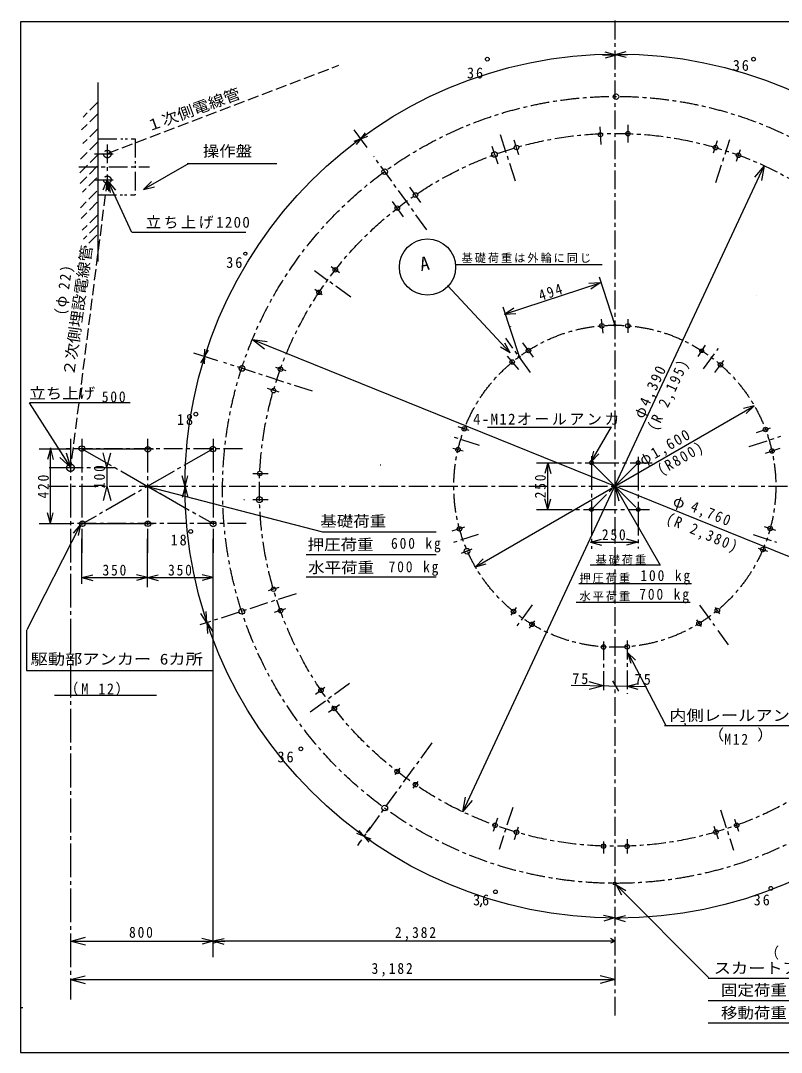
# Model space of a CAD drawing. Units: millimetres, scale not verified. Extents: x -3950 to 3950, y -2759 to 2747.
# Drawn here: x -3950 to 111, y -2759 to 2747 of the extents above; entities that cross this region are included whole.
import ezdxf
from ezdxf.enums import TextEntityAlignment as Align

# ---------------------------------------------------------------- set-up
doc = ezdxf.new("R2010")
doc.units = ezdxf.units.MM
doc.header["$LTSCALE"] = 20
doc.header["$PDMODE"] = 32
doc.header["$PDSIZE"] = 10
for name, pattern in [('CHAIN1', [8, 5, -1, 1, -1]), ('CHAIN2', [12, 9, -1, 1, -1]), ('DASHED3', [4, 3, -1]), ('DOUBLE_CHAIN1', [8.8, 5, -1, 0.6, -0.6, 0.6, -1])]:
    doc.linetypes.add(name, pattern=pattern)
doc.layers.add('0-0', color=7, linetype='Continuous')
doc.styles.add('ＭＳ ゴシック', font='')
doc.styles.get('ＭＳ ゴシック').set_extended_font_data('MS Gothic')

msp = doc.modelspace()

# ---------------------------------------------------------------- linework, layer by layer
at = {"layer": '0-0', "linetype": 'CHAIN1'}
for p, q in [((-778.12, 2746.88), (-778.12, 256.83)), ((-1307.75, 1889.91), (-1391.99, 2149.17)), ((-858.25, 2180.5), (-853.35, 2085.2)), ((-708.12, 2190.92), (-708.12, 2096.55)), ((-1290.62, 2031.35), (-1315.79, 2108.8)), ((-250.35, 2041.12), (-229.04, 2106.69)), ((-238.82, 1882.43), (-163.87, 2113.1)), ((-3488.29, 2085.46), (-3488.29, 1843.39)), ((-1434.24, 2076.17), (-1403.04, 1982.74)), ((-127.77, 1997.67), (-107.7, 2059.44)), ((-3555.41, 2036.74), (-3434.37, 2036.74)), ((-1780.73, 1630.44), (-2065, 2021.7)), ((-3639.39, 1966.74), (-3262.58, 1966.74)), ((-3556.8, 1896.74), (-3441.33, 1896.74)), ((-1812.99, 1776.92), (-1874.22, 1861.19)), ((-1905.48, 1700.06), (-1967.58, 1785.53)), ((-2248.57, 1401.48), (-2292.24, 1433.21)), ((-2186.96, 1270.19), (-2380.6, 1410.88)), ((-2379.27, 1312.99), (-2340.41, 1284.76)), ((-1332.29, 1115.29), (-1333.35, 1116.75)), ((-851.32, 1153.73), (-842.17, 1079.17)), ((-708.12, 1152.89), (-708.12, 1080.34)), ((-1227.93, 869.57), (-1360.33, 1051.81)), ((-1212.2, 950), (-1268.84, 1027.95)), ((-296.01, 1014.05), (-335.35, 954.63)), ((-304.01, 888.45), (-224.94, 997.28)), ((-1352.81, 955.42), (-1291.41, 885.47)), ((-2392.17, 768.63), (-2864.96, 922.25)), ((-2532.4, 877.28), (-2587.39, 895.15)), ((-244.46, 868.33), (-196.85, 933.86)), ((-2570.35, 763.44), (-2632.2, 783.53)), ((-1556.12, 560.07), (-1613.49, 578.71)), ((-22.49, 549.13), (52.92, 573.63)), ((-1500.36, 478.87), (-1652.56, 528.32)), ((-60.67, 473.63), (108.43, 528.58)), ((-2766.27, 462.5), (-3709.68, 462.5)), ((-1642.91, 465.48), (-1588.42, 450.33)), ((25.88, 438.67), (104.82, 464.32)), ((-2710.23, 330.66), (-2629.04, 330.66)), ((-3796.88, 262.5), (1640.09, 262.5)), ((-778.12, 256.83), (-778.12, -2582.49)), ((-771.76, 241.77), (-772.28, 241.35)), ((-764.04, 238.34), (-764.55, 238.53)), ((-2758.52, 191.35), (-2754.41, 191.47)), ((-2710.23, 190.66), (-2629.04, 190.66)), ((-2746.14, 62.5), (-3686.38, 62.5)), ((-1506.75, 4.68), (-1658.04, -44.47)), ((-1581.27, 43.56), (-1648.62, 21.67)), ((-39.05, 3.74), (85.6, -36.76)), ((19.36, 47.85), (80.24, 28.07)), ((-1595.73, -95.36), (-1539.85, -71.39)), ((-13.47, -67.66), (37.15, -84.11)), ((-2479.86, -311.5), (-2993.57, -478.42)), ((-2571.92, -278.33), (-2629.4, -297)), ((-1303.78, -385.27), (-1333.47, -426.14)), ((-1219.79, -371.74), (-1300.65, -483.04)), ((-325.79, -372.63), (-246.03, -482.41)), ((-242.61, -385.04), (-218.28, -418.52)), ((-2535.95, -392.81), (-2595.92, -412.3)), ((-1206.67, -455.77), (-1234.93, -494.66)), ((-342.8, -451.3), (-316.89, -486.96)), ((-227.78, -507.53), (-172.04, -584.25)), ((-838.12, -565.81), (-838.12, -831.66)), ((-712.83, -561.82), (-712.83, -846.05)), ((-2193.55, -790.3), (-2414.17, -950.6)), ((-2325.26, -811.84), (-2376.71, -849.21)), ((-2247.92, -903.97), (-2305.73, -945.97)), ((-1754.56, -1107.79), (-2145.45, -1645.81)), ((-1926.08, -1241.79), (-1951.56, -1276.86)), ((-1830, -1313.7), (-1856.27, -1349.86)), ((-1322.88, -1452.06), (-1395.77, -1676.4)), ((-214.3, -1465.01), (-144.4, -1680.12)), ((-1404.58, -1509.34), (-1427.5, -1579.87)), ((-138.97, -1514.68), (-117.91, -1579.48)), ((-1294.01, -1557.37), (-1316.09, -1625.34)), ((-249.11, -1552.04), (-227.01, -1620.06)), ((-838.12, -1633.6), (-838.12, -1698.49)), ((-712.83, -1621.04), (-712.83, -1698.49))]:
    msp.add_line(p, q, dxfattribs=at)
at = {"layer": '0-0'}
for p, q in [((-770.89, 2562.81), (-843.64, 2562.81)), ((-770.89, 2562.81), (-828.84, 2578.34)), ((-770.89, 2562.81), (-828.84, 2547.28)), ((-774.93, 2566.85), (-716.97, 2582.38)), ((-774.93, 2566.85), (-710.25, 2566.85)), ((-774.93, 2566.85), (-716.97, 2551.32)), ((-3538.29, 2417.07), (-3538.29, 1461.27)), ((-3060.39, 1985.12), (-2582.49, 1985.12)), ((-1588.62, -1476.21), (19.44, 1972.29)), ((19.44, 1972.29), (-31.98, 1911.01)), ((19.44, 1972.29), (5.55, 1893.51)), ((-3482.05, 1887.99), (-3357.61, 1618.35)), ((-3482.05, 1887.99), (-3443.67, 1841.88)), ((-3482.05, 1887.99), (-3471.87, 1828.86)), ((-3293.66, 1845.14), (-3235.71, 1860.67)), ((-3354.49, 1617.51), (-2747.92, 1617.51)), ((-1629.14, 1445.36), (-845.98, 1445.36)), ((-862.18, 1379.62), (-778.12, 1120.91)), ((-1337.25, 973.23), (-1671.51, 1332.51)), ((-856.07, 1346.87), (-915.99, 1343.73)), ((-1375.45, 1220.12), (-1289.26, 954.84)), ((-1367.21, 1180.79), (-1316.89, 1213.47)), ((-1367.21, 1180.79), (-1307.29, 1183.93)), ((-778.47, 1121.22), (-779.8, 1126.18)), ((-2712.8, 1044.31), (-2633.39, 1034.56)), ((-2712.8, 1044.31), (-2648.91, 996.17)), ((-1337.25, 973.23), (-1388.09, 1005.09)), ((-1337.25, 973.23), (-1365.35, 1026.24)), ((-1288.73, 953.24), (-1289.5, 956.11)), ((-3681.84, 361.37), (-3902.92, 707.66)), ((-3365.35, 707.66), (-3902.92, 707.66)), ((-1522.36, -167.75), (-33.66, 691.75)), ((-33.66, 691.75), (-91.62, 676.22)), ((-33.66, 691.75), (-76.09, 649.32)), ((-3052.55, 620.01), (-3051.21, 621.59)), ((-796.58, 575.43), (-1458.39, 575.43)), ((-904.92, 391.73), (-796.35, 579.78)), ((-3851.21, 462.5), (-3684.44, 462.5)), ((-3791.21, 462.5), (-3806.74, 404.54)), ((-3791.21, 462.5), (-3806.74, 404.54)), ((-3791.21, 467.18), (-3791.21, 462.5)), ((-3791.21, 62.5), (-3791.21, 465.31)), ((-3791.21, 462.5), (-3775.68, 404.54)), ((-3791.21, 462.5), (-3775.68, 404.54)), ((-3615.38, 462.5), (-3260.39, 462.5)), ((-904.92, 391.73), (-889.39, 449.69)), ((-3681.84, 361.37), (-3740.88, 415.36)), ((-3681.84, 361.37), (-3705.97, 437.64)), ((-3489.56, 362.5), (-3510.26, 439.77)), ((-3489.56, 362.5), (-3468.85, 439.77)), ((-1195.95, 387.5), (-1083.54, 387.5)), ((-1135.95, 387.5), (-1151.48, 329.54)), ((-1135.95, 137.5), (-1135.95, 387.5)), ((-1135.95, 387.5), (-1120.42, 329.54)), ((-904.92, 391.73), (-862.49, 434.16)), ((-3489.56, 362.5), (-3489.56, 262.5)), ((-3072.4, 260.25), (-3087.93, 318.2)), ((-3072.4, 260.25), (-3056.87, 318.2)), ((-3072.4, 260.25), (-3072.4, 298.15)), ((-3489.56, 262.5), (-3510.26, 185.23)), ((-3489.56, 262.5), (-3468.85, 185.23)), ((-3273, 260.9), (-3244.04, 263.01)), ((-3273, 260.9), (-3193.01, 261.54)), ((-3273, 260.9), (-3203.4, 221.45)), ((-3072.4, 260.25), (-3087.93, 202.29)), ((-3072.4, 260.25), (-3072.4, 225.25)), ((-3072.4, 260.25), (-3056.87, 202.29)), ((-778.12, 261.91), (-721.56, 205.34)), ((-778.12, 261.91), (-757.42, 184.64)), ((-778.12, 261.91), (-535.07, -159.08)), ((-1135.95, 137.5), (-1151.48, 195.46)), ((-1135.95, 137.5), (-1120.42, 195.46)), ((-3791.21, 62.5), (-3806.74, 120.46)), ((-3791.21, 62.5), (-3775.68, 120.46)), ((-1195.95, 137.5), (-1083.54, 137.5)), ((-3630.07, 56.93), (-3916.7, -505.08)), ((-3851.21, 62.5), (-3684.44, 62.5)), ((-3630.07, 56.93), (-3670.24, 12.36)), ((-3630.07, 56.93), (-3642.57, -1.75)), ((-3615.38, 62.5), (-3260.39, 62.5)), ((-3623, -259.51), (-3623, -18.53)), ((-3273, -276.49), (-3273, -18.53)), ((-2923, -2251.64), (-2923, -18.53)), ((-907.07, -36.77), (-849.12, -21.24)), ((-907.07, -36.77), (-657.07, -36.77)), ((-907.07, -36.77), (-849.12, -52.3)), ((-657.07, -36.77), (-715.03, -21.24)), ((-657.07, -36.77), (-715.03, -52.3)), ((-2426.46, -101.48), (-1731.86, -101.48)), ((-1522.36, -167.75), (-1479.93, -125.33)), ((-1522.36, -167.75), (-1464.41, -152.22)), ((-535.07, -159.08), (-909.88, -159.08)), ((-3623, -225.48), (-3565.05, -209.95)), ((-3273, -225.48), (-3330.96, -209.95)), ((-3273, -225.48), (-3215.05, -209.95)), ((-2923, -225.48), (-2980.96, -209.95)), ((-3623, -225.48), (-3273, -225.48)), ((-3623, -225.48), (-3565.05, -241.01)), ((-3273, -225.48), (-3330.96, -241.01)), ((-3273, -225.48), (-2923, -225.48)), ((-3273, -225.48), (-3215.05, -241.01)), ((-2923, -225.48), (-2980.96, -241.01)), ((-2923, -225.48), (-2920.59, -225.48)), ((-2426.46, -221.48), (-1731.86, -221.48)), ((-369.25, -259.08), (-970.71, -259.08)), ((-375.34, -359.08), (-984.93, -359.08)), ((-2955.42, -466.84), (-2988.47, -416.77)), ((-2955.42, -466.84), (-2959.01, -406.95)), ((-2955.42, -463.84), (-2947.9, -487.87)), ((-2955.42, -463.84), (-2923.31, -514.52)), ((-2955.42, -463.84), (-2952.95, -523.79)), ((-3918.75, -506.25), (-3918.75, -721.88)), ((-710.15, -624.77), (-666.83, -666.27)), ((-710.15, -624.77), (-693.38, -682.38)), ((-707.06, -629.57), (-506.15, -1015.08)), ((-3918.75, -721.88), (-2925, -721.88)), ((-1010.8, -800.22), (-609.73, -806.06)), ((-838.04, -802.71), (-915.32, -782.01)), ((-838.04, -802.71), (-915.32, -823.42)), ((-838.04, -802.71), (-839.19, -802.71)), ((-790.27, -777), (-758.29, -832.38)), ((-712.82, -805.45), (-654.8, -790.17)), ((-712.82, -805.45), (-673.42, -805.62)), ((-712.82, -805.45), (-654.93, -821.23)), ((-3768.75, -853.12), (-3225, -853.12)), ((-512.31, -1015.07), (404.88, -1015.07)), ((-1588.62, -1476.21), (-1574.73, -1397.42)), ((-1588.62, -1476.21), (-1537.2, -1414.93)), ((-771.48, -1865.92), (-278.07, -2359.32)), ((-771.48, -1865.92), (-719.52, -1895.92)), ((-771.48, -1865.92), (-741.48, -1917.88)), ((-779.25, -2041.85), (-837.82, -2028.85)), ((-779.25, -2042.92), (-720.77, -2029.46)), ((-779.25, -2041.85), (-836.47, -2059.88)), ((-779.25, -2041.85), (-803.84, -2042.92)), ((-779.25, -2042.92), (-749.31, -2043.98)), ((-779.25, -2042.92), (-721.88, -2060.5)), ((-3680.18, -2165.62), (-3602.91, -2144.92)), ((-3680.18, -2165.62), (-3602.91, -2186.33)), ((-2924.18, -2165.33), (-2984.9, -2167.17)), ((-2924.18, -2165.33), (-2982.58, -2151.56)), ((-2924.18, -2165.33), (-2981.64, -2182.61)), ((-2922.34, -2163.49), (-2863.57, -2151.39)), ((-2922.34, -2163.49), (-2859.77, -2167.17)), ((-2922.34, -2163.49), (-2865.39, -2182.39)), ((-3683, -2370.89), (-3605.73, -2350.19)), ((-778.12, -2370.89), (-855.4, -2350.19)), ((-279.68, -2362.5), (870.6, -2362.5)), ((-3683, -2370.89), (-778.12, -2370.89)), ((-3683, -2370.89), (-3605.73, -2391.6)), ((-778.12, -2370.89), (-855.4, -2391.6)), ((-3950, -2519.38), (-3937.5, -2519.38)), ((-279.68, -2482.5), (870.6, -2482.5)), ((-279.68, -2602.5), (870.6, -2602.5))]:
    msp.add_line(p, q, dxfattribs=at)
at = {"layer": '0-0', "linetype": 'DASHED3'}
for p, q in [((-3483.15, 2040.26), (-2251.64, 2508.97)), ((-3538.38, 2312.1), (-3616.28, 2232.02)), ((-3538.38, 2249.34), (-3624.19, 2163.52)), ((-3538.38, 2169.27), (-3617.37, 2090.27)), ((-3538.38, 2100.01), (-3630.41, 2007.98)), ((-3536.21, 2032.93), (-3633.81, 1935.33)), ((-3540.54, 1970.17), (-3632.57, 1878.14)), ((-3488.29, 1896.74), (-3682.72, 371.2)), ((-3542.71, 1907.41), (-3619.54, 1830.58)), ((-3488.29, 1896.74), (-3518.6, 1822.7)), ((-3488.29, 1896.74), (-3477.52, 1817.47)), ((-3542.71, 1835.99), (-3630.36, 1748.34)), ((-3540.54, 1777.56), (-3627.35, 1690.76)), ((-3538.38, 1710.48), (-3621.07, 1627.79)), ((-3540.54, 1654.21), (-3614.63, 1580.12)), ((-3542.71, 1602.27), (-3603.34, 1541.64))]:
    msp.add_line(p, q, dxfattribs=at)
at = {"layer": '0-0', "color": 4}
for p, q in [((-2100.44, 2070.11), (-2169.61, 2164.58)), ((-2100.44, 2070.11), (-2169.61, 2164.58)), ((-2134.17, 2116.17), (-2171.46, 2101.7)), ((-2134.17, 2116.17), (-2159.23, 2085)), ((-2134.17, 2116.17), (-2109.11, 2147.35)), ((-2134.17, 2116.17), (-2096.87, 2130.64)), ((-21.01, 1278.51), (-20.99, 1278.53)), ((-2968.05, 954.37), (-2966.27, 994.33)), ((-2712.8, 1044.31), (1181.16, -528.95)), ((-2897, 931.9), (-3025.25, 972.46)), ((-2897, 931.9), (-3025.25, 972.46)), ((-2968.05, 954.37), (-2989.56, 920.65)), ((-2968.05, 954.37), (-2969.82, 914.41)), ((-2968.05, 954.37), (-2946.53, 988.09)), ((-3452.41, 462.5), (-3241.12, 462.5)), ((-2026.35, 374.8), (-2030.74, 375.25)), ((-3452.41, 62.5), (-3241.12, 62.5)), ((-403.88, -1001.73), (-401.88, -1015.02)), ((-403.88, -1001.73), (-401.88, -1015.02)), ((-2117.15, -1605.82), (-2154.57, -1591.69)), ((-2117.15, -1605.82), (-2142.49, -1574.87)), ((-2103.67, -1587.04), (-2082.15, -1557.08)), ((-2138.66, -1635.77), (-2152.15, -1654.55)), ((-2117.15, -1605.82), (-2079.73, -1619.95)), ((-2117.15, -1605.82), (-2091.81, -1636.76)), ((-1489.62, -1964.64), (-1496.12, -1984.9)), ((-3680.18, -2165.62), (-2881.12, -2165.62))]:
    msp.add_line(p, q, dxfattribs=at)
at = {"layer": '0-0', "linetype": 'DOUBLE_CHAIN1'}
for p, q in [((-3535.93, 2116.74), (-3338.29, 2116.74)), ((-3338.29, 2116.74), (-3338.29, 1816.74)), ((-3538.71, 1816.74), (-3338.29, 1816.74))]:
    msp.add_line(p, q, dxfattribs=at)
at = {"layer": '0-0', "linetype": 'CHAIN2'}
for p, q in [((-3683, 514.88), (-3683, -2477.16)), ((-3623, 514.88), (-3623, -92.73)), ((-3273, 514.88), (-3273, -92.73)), ((-2923, 514.88), (-2923, -92.73)), ((-3623, 462.5), (-2926.16, 64.25)), ((-2923, 462.5), (-3617.72, 62.34)), ((-1176.45, 387.5), (-578.52, 387.5)), ((-903.12, 422.03), (-903.12, -72.03)), ((-903.12, 387.5), (-665.42, 149.8)), ((-653.12, 387.5), (-900.69, 139.93)), ((-653.12, 418.45), (-653.12, -69.72)), ((-3796.88, 362.5), (-3444.71, 362.5)), ((-1185.98, 137.5), (-592.81, 137.5))]:
    msp.add_line(p, q, dxfattribs=at)
at = {"layer": '0-0'}
msp.add_lwpolyline([(-3950, -2759.38), (3950, -2759.38), (3950, 2740.62), (-3950, 2740.62)], close=True, dxfattribs=at)
for points in [[(-3051.2, 1985.12), (-3293.66, 1845.14), (-3251.24, 1887.56)], [(-1367.21, 1180.79), (-856.07, 1346.87), (-906.39, 1314.19)], [(-3273, 260.9), (-2338.73, 18.52), (-1731.86, 18.52)], [(-801.49, -2150.58), (-775.98, -2166.11), (-801.49, -2177.2)]]:
    msp.add_lwpolyline(points, dxfattribs=at)
at = {"layer": '0-0', "color": 4}
msp.add_lwpolyline([(-778.12, -2165.62), (-2881.12, -2165.62), (-2919.76, -2175.98)], dxfattribs=at)
at = {"layer": '0-0'}
for centre, radius in [((-766.95, 262.81), 2306), ((-1458.57, 2541.41), 10), ((-37.43, 2541.41), 10), ((-771.64, 2341.1), 15), ((-854.66, 2138.49), 11), ((-708.03, 2143.54), 12), ((-1420.19, 2032.59), 15), ((-1302.6, 2069.71), 12), ((-240.67, 2068.78), 12), ((-117.92, 2028.3), 12), ((-2006.42, 1940.76), 15), ((-1841.83, 1816.22), 12), ((-1938.77, 1745.76), 12), ((-1777.85, 1431.56), 150), ((-2750.41, 1503.38), 8), ((-2269.8, 1416.81), 12), ((-2356.92, 1296.7), 12), ((-847.22, 1118.42), 12), ((-708.13, 1118.36), 12), ((-1239.14, 986.84), 12), ((-314.31, 985.12), 10), ((-1325.64, 924.7), 12), ((-2768.49, 890.56), 15), ((-2562.64, 886.53), 12), ((-213.98, 910.26), 12), ((-2599.75, 772.38), 12), ((-3014.9, 646.54), 10), ((-1581.07, 568.08), 12), ((26.82, 564.54), 12), ((-3622.96, 462.66), 15), ((-3270.55, 459), 15), ((-2923.9, 460.52), 15), ((-1614.9, 457.37), 12), ((61.24, 450.11), 12), ((-902.99, 387.55), 10), ((-652.93, 387.63), 10), ((-2672.96, 330.07), 12), ((-2675.13, 190.44), 16), ((-903.14, 137.61), 10), ((-653.3, 137.61), 10), ((-3620.25, 62.17), 15), ((-3270.55, 62.17), 15), ((-2922.38, 60.65), 15), ((-3042.15, 20.95), 10), ((-1607.11, 35.1), 12), ((51.2, 36.81), 12), ((-1566.84, -84.95), 15), ((11.86, -75.82), 12), ((-2600.21, -287.81), 12), ((-2769.1, -405.9), 15), ((-2562.44, -402.06), 12), ((-1318.79, -406.28), 12), ((-230.99, -400.96), 12), ((-1220.29, -475.22), 12), ((-328.73, -470.78), 12), ((-838.04, -595.78), 12), ((-712.2, -595.38), 12), ((-2346.15, -827.51), 12), ((-2275.65, -924.57), 12), ((-2453.83, -1139.61), 10), ((-1939.7, -1260.17), 12), ((-1842, -1330.77), 12), ((-2006.17, -1455.56), 15), ((-1417.05, -1547.42), 12), ((-127.63, -1547.92), 12), ((-1302.6, -1584.2), 12), ((-238.61, -1583.67), 12), ((-837.98, -1658.62), 12), ((-712.44, -1659.53), 12), ((-778.02, -1857.64), 8), ((-1415.32, -1902.41), 10), ((55.14, -1884.03), 10)]:
    msp.add_circle(centre, radius, dxfattribs=at)
at = {"layer": '0-0', "linetype": 'CHAIN1'}
for centre, radius in [((-771.95, 242.67), 2100), ((-773.08, 242.67), 1902.5), ((-778.01, 262), 859.5)]:
    msp.add_circle(centre, radius, dxfattribs=at)
at = {"layer": '0-0', "linetype": 'DASHED3'}
for centre in [(-3487.14, 2034.92), (-3487.14, 1897.8)]:
    msp.add_circle(centre, 20, dxfattribs=at)
at = {"layer": '0-0', "linetype": 'CHAIN2'}
msp.add_circle((-3683.92, 360.65), 20, dxfattribs=at)
at = {"layer": '0-0'}
for p in [(-778.47, 1121.22), (-1288.73, 953.24), (-3273, 260.9)]:
    msp.add_point(p, dxfattribs=at)

# ---------------------------------------------------------------- texts
at = {"layer": '0-0', "style": 'ＭＳ ゴシック', "width": 1.1}
for s, rotation, p in [('１次側電線管', 20, (-3261.37, 2136.8)), ('２次側埋設電線管', 82, (-3647.54, 844.48))]:
    msp.add_text(s, height=58.65, rotation=rotation, dxfattribs=at).set_placement(p, align=Align.BOTTOM_LEFT)
at = {"layer": '0-0', "style": 'ＭＳ ゴシック'}
for s, width, p in [('操作盤', 1.1, (-2977.68, 2003.5)), ('立ち上げ', 1.1, (-3903.98, 711.28)), ('基礎荷重', 1.1, (-2350.27, 28.61)), ('押圧荷重', 1.1, (-2417.97, -96.37)), ('水平荷重', 1.1, (-2415.36, -218.75)), ('駆動部アンカー 6カ所', 1.15, (-3897.03, -707.4)), ('内側レールアンカー10カ所', 1.15, (-487.52, -1007.99)), ('（\u3000\u3000）', 1.1, (-282.12, -1110.69)), ('スカートアンカ－10カ所', 1.15, (-250.18, -2356.62)), ('固定荷重', 1.1, (-211.51, -2474.16)), ('移動荷重', 1.1, (-211.51, -2595.46))]:
    msp.add_text(s, height=58.65, dxfattribs=dict(at, width=width)).set_placement(p, align=Align.BOTTOM_LEFT)
at = {"layer": '0-0', "color": 3, "style": 'ＭＳ ゴシック'}
msp.add_text('A', height=73.31, rotation=9, dxfattribs=at).set_placement((-1809.03, 1388.66), align=Align.BOTTOM_LEFT)
at = {"layer": '0-0', "style": 'ＭＳ ゴシック'}
for rotation, p in [(82, (-3692.31, 1212.23)), (340, (-478.8, 144.5))]:
    msp.add_text('φ', height=58.65, rotation=rotation, dxfattribs=at).set_placement(p, align=Align.BOTTOM_LEFT)
at = {"layer": '0-0', "attachment_point": 7, "style": 'ＭＳ ゴシック'}
for s, insert, char_height in [('\\T1.27;\\W0.95;36', (-148.39, 2477.92), 58.65), ('\\T1.27;\\W0.95;36', (-1567.19, 2437.5), 58.65), ('\\T1.17;立ち上げ1200', (-3280.96, 1635.89), 58.65), ('\\T1.17;基礎荷重は外輪に同じ', (-1596.43, 1453.06), 43.99), ('\\T1.27;\\W0.95;36', (-2852.35, 1426.24), 58.65), ('\\T1.27;\\W0.9;500', (-3516.72, 709.31), 58.65), ('\\T1.27;\\W0.95;18', (-3115.54, 588.18), 58.65), ('\\T1.17;4-M12オールアンカ', (-1534.79, 588.18), 58.65), ('\\T1.27;\\W0.95;18', (-3149.46, -54.86), 58.65), ('\\T1.27;\\W0.9;250', (-847.07, -26.77), 58.65), ('\\T1.28;\\W0.9;600\\~kg', (-1972.72, -91.16), 58.65), ('\\T1.17;基礎荷重', (-881.3, -157.48), 43.99), ('\\T1.27;\\W0.9;350', (-3513, -215.48), 58.65), ('\\T1.27;\\W0.9;350', (-3163, -215.48), 58.65), ('\\T1.28;\\W0.9;700\\~kg', (-1985.74, -216.14), 58.65), ('\\T1.17;押圧荷重', (-966.65, -255.02), 43.99), ('\\T1.28;\\W0.9;100\\~kg', (-641.53, -263.15), 58.65), ('\\T1.17;水平荷重', (-966.65, -352.55), 43.99), ('\\T1.28;\\W0.9;700\\~kg', (-647.63, -362.71), 58.65), ('\\T1.27;\\W0.95;75', (-1005.44, -795.18), 58.65), ('\\T1.27;\\W0.95;75', (-672.07, -798.21), 58.65), ('\\T1.2;\\W0.95;（M\\~12）', (-3717.19, -856.33), 58.65), ('\\T1.27;\\W0.9;M12', (-193.59, -1117.77), 58.65), ('\\T1.27;\\W0.95;36', (-2578.69, -1212.63), 58.65), ('\\T1.27;\\W0.95;36', (-1534.79, -1975.93), 58.65), ('\\T1.27;\\W0.95;36', (-36.76, -1975.93), 58.65), ('\\T1.27;\\W0.9;800', (-3371.11, -2148.62), 58.65), ('\\T1.28;\\W0.9;2,382', (-1951.96, -2163.95), 58.65), ('\\T1.19;\\W0.95;（\u3000M12\\~\\~）', (22.83, -2264.63), 58.65), ('\\T1.28;\\W0.9;3,182', (-2076.6, -2355.71), 58.65)]:
    msp.add_mtext(s, dxfattribs=dict(at, insert=insert, char_height=char_height))
at = {"layer": '0-0', "char_height": 58.65, "attachment_point": 7, "style": 'ＭＳ ゴシック'}
for s, insert, rotation in [('\\T1.28;\\W0.9;(\\~\\~22)', (-3695.51, 1170.66), 82), ('\\T1.27;\\W0.9;494', (-1173.14, 1249.54), 18), ('\\T1.23;\\W0.95;φ4,390', (-612.93, 612.18), 65), ('\\T1.28;\\W0.9;(R\\~2,195)', (-539.54, 545.99), 65), ('\\T1.23;\\W0.95;φ1,600', (-618.01, 357.48), 30), ('\\T1.28;\\W0.9;(R800)', (-522.08, 305.19), 30), ('\\T1.27;\\W0.9;100', (-3499.56, 247.5), 90), ('\\T1.27;\\W0.9;420', (-3798.98, 196.51), 90), ('\\T1.27;\\W0.9;250', (-1145.95, 197.5), 90), ('\\T1.28;\\W0.9;4,760', (-383.86, 117.21), 338), ('\\T1.28;\\W0.9;(R\\~2,380)', (-515.55, 53.84), 337)]:
    msp.add_mtext(s, dxfattribs=dict(at, insert=insert, rotation=rotation))

doc.saveas('drawing.dxf')
